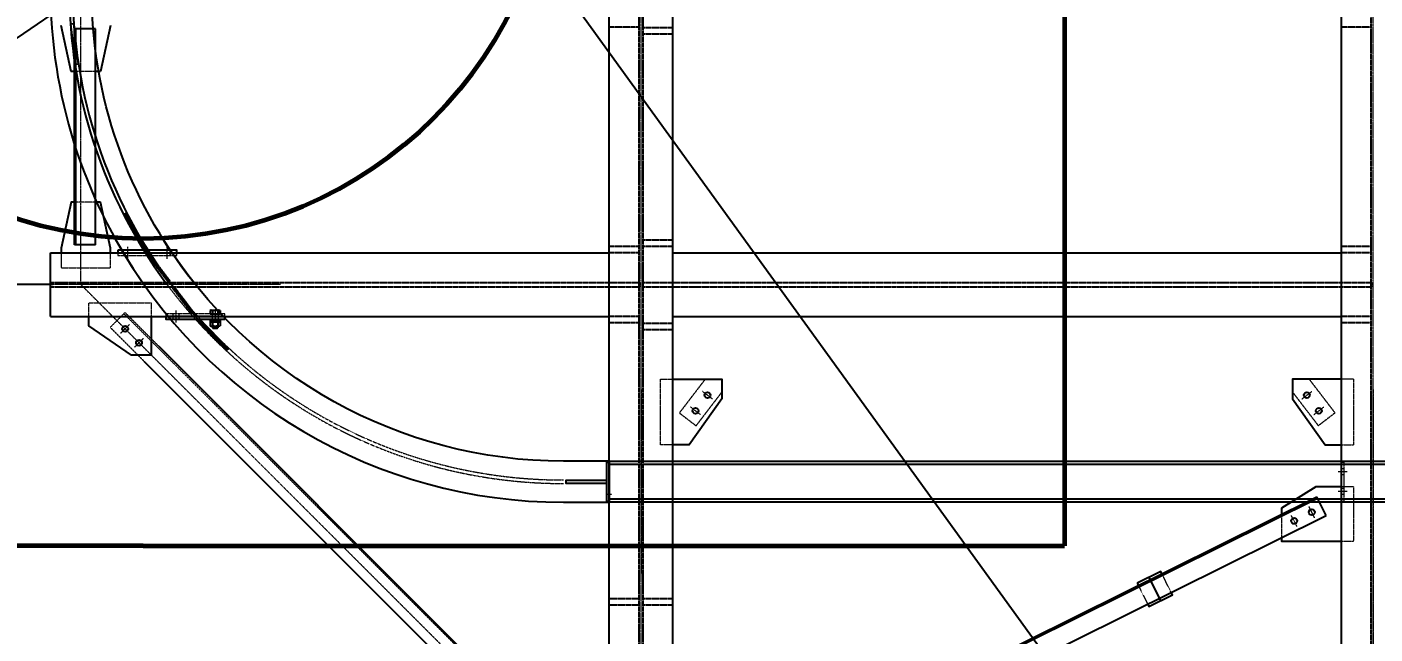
# Model space of a CAD drawing. Header units: millimetres. Extents: x 13669 to 217197, y -88248 to 24578.
# Drawn here: x 61699 to 65805, y 4260 to 6108 of the extents above; entities that cross this region are included whole.
import ezdxf

# ---------------------------------------------------------------- set-up
doc = ezdxf.new("R2010")
doc.units = ezdxf.units.MM
for name, pattern in [('CENTER2', [1.125, 0.75, -0.125, 0.125, -0.125]), ('DASHED2', [0.375, 0.25, -0.125]), ('HIDDEN', [0.375, 0.25, -0.125])]:
    doc.linetypes.add(name, pattern=pattern)
for name, color, linetype in [('CHAPA PISO', 3, 'Continuous'), ('SDDIM', 1, 'Continuous'), ('Tx-DDIM', 1, 'Continuous'), ('Tx_DDIM', 1, 'Continuous'), ('Tx_M_EQUIPOS', 4, 'Continuous'), ('Tx_M_EXISTENTES', 8, 'Continuous'), ('Tx_M_OCULTOS', 2, 'DASHED2')]:
    doc.layers.add(name, color=color, linetype=linetype)
for name, color, linetype, lineweight in [('TITULOS', 6, 'Continuous', 60), ('Tx_EJES', 1, 'CENTER2', 5), ('Tx_M_OCULTAS FINO', 1, 'DASHED2', 5)]:
    doc.layers.add(name, color=color, linetype=linetype, lineweight=lineweight)
doc.styles.add('ROMANS', font='romans.shx', dxfattribs={"width": 0.9})
doc.dimstyles.new('ESC 1-50', dxfattribs={"dimscale": 50, "dimtxt": 2.5, "dimasz": 2.4, "dimexe": 1, "dimexo": 1, "dimgap": 1, "dimtad": 1, "dimdec": 0, "dimtxsty": 'ROMANS', "dimcen": 2.5, "dimclrd": 256, "dimclre": 256, "dimclrt": 3, "dimadec": 0, "dimazin": 2, "dimtfac": 0.5, "dimtdec": 0, "dimtmove": 0, "dimatfit": 3, "dimfxl": 1, "dimtfill": 1, "dimtfillclr": 256, "dimtolj": 2, "dimlwd": -1, "dimarcsym": 0})

# ---------------------------------------------------------------- blocks, each defined once
blk = doc.blocks.new('*D108')
at = {"layer": 'Defpoints', "color": 0, "transparency": 16777216}
for p in [(61809.8, 6223.7), (61071.7, 5323.7), (61753.2, 5323.7)]:
    blk.add_point(p, dxfattribs=at)
at = {"layer": 'Tx_DDIM', "lineweight": -2, "transparency": 16777216}
for p, q in [((61759.8, 6223.7), (61021.7, 6223.7)), ((61703.2, 5323.7), (61021.7, 5323.7))]:
    blk.add_line(p, q, dxfattribs=at)
at = {"layer": 'Tx_DDIM', "transparency": 16777216}
blk.add_line((61071.7, 6103.7), (61071.7, 5443.7), dxfattribs=at)
for points in [[(61051.7, 6103.7), (61091.7, 6103.7), (61071.7, 6223.7)], [(61051.7, 5443.7), (61091.7, 5443.7), (61071.7, 5323.7)]]:
    blk.add_solid(points, dxfattribs=at)
at = {"layer": 'Tx_DDIM', "color": 3, "transparency": 16777216, "insert": (60959.2, 5773.7), "char_height": 125, "attachment_point": 5, "rotation": 90, "style": 'ROMANS', "bg_fill": 3, "box_fill_scale": 1.1, "bg_fill_color": 256, "bg_fill_true_color": 13158600, "bg_fill_transparency": 0}
blk.add_mtext('\\A2;900', dxfattribs=at)
blk = doc.blocks.new('*D109')
at = {"layer": 'Defpoints', "color": 0, "transparency": 16777216}
for p in [(61828.2, 5323.7), (61071.7, 3618.7), (63569.7, 3618.7)]:
    blk.add_point(p, dxfattribs=at)
at = {"layer": 'SDDIM', "lineweight": -2, "transparency": 16777216}
for p, q in [((61778.2, 5323.7), (61021.7, 5323.7)), ((63519.7, 3618.7), (61021.7, 3618.7))]:
    blk.add_line(p, q, dxfattribs=at)
at = {"layer": 'SDDIM', "transparency": 16777216}
blk.add_line((61071.7, 5203.7), (61071.7, 3738.7), dxfattribs=at)
for points in [[(61051.7, 5203.7), (61091.7, 5203.7), (61071.7, 5323.7)], [(61051.7, 3738.7), (61091.7, 3738.7), (61071.7, 3618.7)]]:
    blk.add_solid(points, dxfattribs=at)
at = {"layer": 'SDDIM', "color": 3, "transparency": 16777216, "insert": (60959.2, 4471.2), "char_height": 125, "attachment_point": 5, "rotation": 90, "style": 'ROMANS', "bg_fill": 3, "box_fill_scale": 1.1, "bg_fill_color": 256, "bg_fill_true_color": 13158600, "bg_fill_transparency": 0}
blk.add_mtext('\\A2;1705', dxfattribs=at)
blk = doc.blocks.new('*D93')
at = {"layer": 'Defpoints', "color": 0, "transparency": 16777216}
for p in [(62130.1, 7633.7), (60636.8, 3618.7), (63134.8, 3618.7)]:
    blk.add_point(p, dxfattribs=at)
at = {"layer": 'SDDIM', "lineweight": -2, "transparency": 16777216}
for p, q in [((62080.1, 7633.7), (60586.8, 7633.7)), ((63084.8, 3618.7), (60586.8, 3618.7))]:
    blk.add_line(p, q, dxfattribs=at)
at = {"layer": 'SDDIM', "transparency": 16777216}
blk.add_line((60636.8, 7513.7), (60636.8, 3738.7), dxfattribs=at)
for points in [[(60616.8, 7513.7), (60656.8, 7513.7), (60636.8, 7633.7)], [(60616.8, 3738.7), (60656.8, 3738.7), (60636.8, 3618.7)]]:
    blk.add_solid(points, dxfattribs=at)
at = {"layer": 'SDDIM', "color": 3, "transparency": 16777216, "insert": (60524.3, 5626.2), "char_height": 125, "attachment_point": 5, "rotation": 90, "style": 'ROMANS', "bg_fill": 3, "box_fill_scale": 1.1, "bg_fill_color": 256, "bg_fill_true_color": 13158600, "bg_fill_transparency": 0}
blk.add_mtext('\\A2;4015', dxfattribs=at)
blk = doc.blocks.new('BRW58V')
for p, q in [((-15.6, 10), (-15.6, 0)), ((-15.6, 0), (15.6, 0)), ((-11.7, 11), (11.7, 11)), ((-7.8, 10), (-7.8, 0)), ((7.8, 10), (7.8, 0)), ((15.6, 10), (15.6, 0)), ((-15.6, -25), (-15.6, -36)), ((-15, -20), (15, -20)), ((-15, -20), (-15, -24)), ((-15, -24), (-11.7, -24)), ((-11.7, -24), (11.7, -24)), ((-11.7, -37), (11.7, -37)), ((-7.9, -37), (-7.9, -42.5)), ((-7.8, -25), (-7.8, -36)), ((7.8, -25), (7.8, -36)), ((7.9, -37), (7.9, -42.5)), ((11.7, -24), (15, -24)), ((15, -20), (15, -24)), ((15.6, -25), (15.6, -36)), ((-7.9, -42.5), (7.9, -42.5)), ((-7.9, -42.5), (-6.9, -43.5)), ((-6.9, -43.5), (6.9, -43.5)), ((6.9, -43.5), (7.9, -42.5))]:
    blk.add_line(p, q)
at = {"linetype": 'HIDDEN'}
for p, q in [((-6.5, -37), (-6.5, -42.5)), ((6.5, -37), (6.5, -42.5))]:
    blk.add_line(p, q, dxfattribs=at)
for centre, radius, start, end in [((-11.7, 2.9), 8.09, 61.2168, 118.7832), ((0, -19.9), 30.9, 75.3778, 104.6222), ((11.7, 2.9), 8.09, 61.2168, 118.7832), ((-11.7, -32.1), 8.09, 61.2168, 118.7832), ((-11.7, -28.9), 8.09, 241.2168, 298.7832), ((0, -54.9), 30.9, 75.3778, 104.6222), ((0, -6.1), 30.9, 255.3778, 284.6222), ((11.7, -32.1), 8.09, 61.2168, 118.7832), ((11.7, -28.9), 8.09, 241.2168, 298.7832)]:
    blk.add_arc(centre, radius, start, end)
blk = doc.blocks.new('A$C30D82DAE')
at = {"layer": 'Tx_M_EQUIPOS'}
for points in [[(-104.9, 60), (-97, 60), (-97, -60), (-104.9, -60)], [(-104.9, 4), (-229.9, 4), (-229.9, -4), (-104.9, -4)]]:
    blk.add_lwpolyline(points, close=True, dxfattribs=at)
at = {"layer": 'Tx_M_OCULTAS FINO'}
blk.add_line((-89.1, -39), (-104.9, -39), dxfattribs=at)

msp = doc.modelspace()

# ---------------------------------------------------------------- linework, layer by layer
at = {"layer": 'TITULOS'}
msp.add_line((64859.7256931, 8898.7061041), (64859.7256931, 4528.7061041), dxfattribs=at)
at = {"layer": 'Tx-DDIM'}
msp.add_line((65116.4965743, 4433.0491387), (65152.169388, 4361.4429214), dxfattribs=at)
at = {"layer": 'Tx_EJES'}
for p, q in [((63569.725693, 3237.3022091), (63569.725693, 8051.5652295)), ((65799.725693, 3237.3022091), (65799.725693, 8051.5652295)), ((63786.7639634, 4975.6897925), (63756.6019176, 4998.8036626)), ((65582.6874228, 4975.6897925), (65612.8494686, 4998.8036626)), ((65799.7256932, 5004.9561041), (65799.7256932, 3355.9561042)), ((63750.268379, 4928.0655096), (63720.1063332, 4951.1793798)), ((65619.1830073, 4928.0655096), (65649.3450531, 4951.1793798)), ((65720.625693, 4753.706104), (65692.725693, 4753.706104)), ((65720.625693, 4693.706104), (65692.725693, 4693.706104)), ((65620.9260332, 4613.9033871), (65604.0541755, 4647.9524754)), ((65567.1643147, 4587.2636118), (65550.2924571, 4621.3127001))]:
    msp.add_line(p, q, dxfattribs=at)
at = {"layer": 'Tx_M_EQUIPOS'}
for p, q in [((63666.7256929, 3875.6061042), (63666.7256929, 7536.7061041)), ((65702.725693, 3529.2061042), (65702.725693, 7353.8061041)), ((63666.7256929, 5420.7061041), (65702.725693, 5420.7061041)), ((63666.7256929, 5226.7061041), (63666.7256929, 5420.7061041)), ((65702.725693, 5226.7061041), (65702.725693, 5420.7061041)), ((65702.725693, 5226.7061041), (65702.725693, 5420.7061041)), ((63666.7256929, 5226.7061041), (65702.725693, 5226.7061041)), ((63724.6716205, 3734.5454945), (65628.3112379, 4677.8288026)), ((63726.8028025, 3730.2445571), (65630.4424199, 4673.5278651)), ((65656.7269982, 4620.4829696), (65628.3112379, 4677.8288026)), ((63753.0873808, 3677.1996615), (65656.7269982, 4620.4829696))]:
    msp.add_line(p, q, dxfattribs=at)
for points in [[(63666.7256932, 5036.3166501), (63815.9904348, 5036.3166501), (63815.9904348, 4976.3166501), (63715.9904348, 4836.3166501), (63666.7256932, 4836.3166501)], [(65702.725693, 5036.3166501), (65553.4609514, 5036.3166501), (65553.4609514, 4976.3166501), (65653.4609514, 4836.3166501), (65702.725693, 4836.3166501)], [(65702.725693, 4708.3061041), (65624.4758869, 4708.3061041), (65520.2939391, 4642.7316664), (65520.2939391, 4624.3045357)], [(65520.2939391, 4552.8782475), (65520.2939391, 4542.8956325), (65702.725693, 4542.8956325)], [(65155.8669644, 4443.7249238), (65152.299683, 4450.8855456), (65080.6934657, 4415.2127319)], [(65080.6934657, 4415.2127319), (65084.260747, 4408.0521102)], [(65112.7989328, 4350.7672671), (65116.3662793, 4343.6065145), (65187.9724967, 4379.2793282), (65184.4051502, 4386.4400808)]]:
    msp.add_lwpolyline(points, dxfattribs=at)
for centre in [(63771.6829405, 4987.2467276), (65597.7684457, 4987.2467276), (63735.1873561, 4939.6224447), (65634.2640302, 4939.6224447), (65558.7283859, 4604.288156), (65612.4901044, 4630.9279312)]:
    msp.add_circle(centre, 9, dxfattribs=at)
at = {"layer": 'Tx_M_OCULTAS FINO'}
for p, q in [((63765.1911998, 5036.3166501), (63686.1174335, 4933.130704)), ((65604.2601865, 5036.3166501), (65683.3339528, 4933.130704)), ((63815.9904348, 4997.3880267), (63736.9166685, 4894.2020806)), ((65553.4609514, 4997.3880267), (65632.5347177, 4894.2020806)), ((63686.1174335, 4933.130704), (63736.9166685, 4894.2020806)), ((65683.3339528, 4933.130704), (65632.5347177, 4894.2020806)), ((65964.6714627, 4786.2061041), (65702.725693, 4786.2061041)), ((65710.625693, 4762.706104), (65702.725693, 4762.706104)), ((65710.625693, 4744.706104), (65702.725693, 4744.706104)), ((65710.625693, 4702.706104), (65702.725693, 4702.706104)), ((65710.625693, 4684.706104), (65702.725693, 4684.706104)), ((65896.725693, 4661.2061041), (65549.6453598, 4661.2061041))]:
    msp.add_line(p, q, dxfattribs=at)
for points in [[(63666.7256932, 4836.3166501), (63629.1574472, 4836.3166501), (63629.1574472, 5036.3166501), (63666.7256932, 5036.3166501)], [(65702.725693, 4836.3166501), (65740.2939391, 4836.3166501), (65740.2939391, 5036.3166501), (65702.725693, 5036.3166501)], [(65702.725693, 4542.8956325), (65740.2939391, 4542.8956325), (65740.2939391, 4708.3061041), (65702.725693, 4708.3061041)], [(65520.2939391, 4624.3045357), (65520.2939391, 4552.8782475), (65520.2939391, 4552.8782475)], [(65184.4051502, 4386.4400808), (65155.8669644, 4443.7249238)], [(65084.260747, 4408.0521102), (65112.7989328, 4350.7672671)]]:
    msp.add_lwpolyline(points, dxfattribs=at)
msp.add_lwpolyline([(65702.725693, 4783.706104), (65710.625693, 4783.706104), (65710.625693, 4663.706104), (65702.725693, 4663.706104)], close=True, dxfattribs=at)
at = {"layer": 'Tx_M_OCULTOS'}
for p, q in [((65793.425693, 3529.2061042), (65793.425693, 7353.8061041)), ((63563.4256928, 6107.656104), (63472.7256928, 6107.656104)), ((63576.0256928, 6106.706104), (63666.7256928, 6106.706104)), ((63576.0256928, 6087.656104), (63666.7256928, 6087.656104)), ((65793.425693, 6107.6561041), (65702.725693, 6107.6561041)), ((63563.4256928, 5439.756104), (63472.7256928, 5439.756104)), ((63563.4256928, 5420.706104), (63472.7256928, 5420.706104)), ((63576.0256928, 5459.756104), (63666.7256928, 5459.756104)), ((63576.0256928, 5440.706104), (63666.7256928, 5440.706104)), ((65793.425693, 5439.7561041), (65702.725693, 5439.7561041)), ((65793.425693, 5420.7061041), (65702.725693, 5420.7061041)), ((63666.7256929, 5330.0061041), (65702.725693, 5330.0061041)), ((63666.7256929, 5317.4061041), (65702.725693, 5317.4061041)), ((65702.725693, 5330.0061041), (65793.425693, 5330.0061041)), ((65702.725693, 5317.4061041), (65793.425693, 5317.4061041)), ((65793.425693, 5330.0061041), (65793.425693, 5317.4061041)), ((65793.425693, 5317.4061041), (65793.425693, 5330.0061041)), ((65793.4256929, 5226.7061041), (65702.7256929, 5226.7061041)), ((65793.425693, 5207.6561041), (65702.725693, 5207.6561041))]:
    msp.add_line(p, q, dxfattribs=at)

# ---------------------------------------------------------------- dimensions: what is measured, and where the dimension line sits
at = {"layer": 'Tx_DDIM'}
dim = msp.add_linear_dim(base=(61071.7459005, 5323.7061041), p1=(61809.8238129, 6223.7061041), p2=(61753.2256929, 5323.7061041), angle=90, dimstyle='ESC 1-50', dxfattribs=at)
dim.commit()
dim.dimension.update_dxf_attribs({"geometry": '*D108', "text_midpoint": (60959.2459005, 5773.7061041)})

# ---------------------------------------------------------------- next in the draw order: dimensions: what is measured, and where the dimension line sits
at = {"layer": 'SDDIM'}
dim = msp.add_linear_dim(base=(61071.7459005, 3618.7061042), p1=(61828.2256929, 5323.7061041), p2=(63569.725693, 3618.7061042), angle=90, dimstyle='ESC 1-50', dxfattribs=at)
dim.commit()
dim.dimension.update_dxf_attribs({"geometry": '*D109', "text_midpoint": (60959.2459005, 4471.2061042)})

# ---------------------------------------------------------------- next in the draw order: linework, layer by layer
msp.add_line((63332.7256932, 6223.7061041), (66593.998474, 1719.0598894))
at = {"layer": 'CHAPA PISO'}
for p, q in [((63472.7256929, 4723.7061041), (63472.7256929, 4776.7061041)), ((63472.7256929, 4670.7061041), (63472.7256929, 4776.7061041)), ((63472.7256929, 4776.7061037), (65896.7256923, 4776.7061041)), ((63472.7256929, 4723.7061037), (63472.7256929, 4776.7061037)), ((65896.7256923, 4670.7061041), (63472.7256929, 4670.7061041))]:
    msp.add_line(p, q, dxfattribs=at)
at = {"layer": 'Tx_EJES'}
msp.add_line((63569.7256929, 5004.9561041), (63569.7256929, 4442.4561041), dxfattribs=at)
at = {"layer": 'Tx_M_EQUIPOS'}
for p, q in [((63472.7256929, 3875.6061042), (63472.7256929, 7536.7061041)), ((63472.7256929, 5226.7061041), (63472.7256929, 5420.7061041)), ((63472.7256929, 4786.2061041), (65964.6714627, 4786.2061041)), ((65896.725693, 4661.2061041), (63472.7256929, 4661.2061041))]:
    msp.add_line(p, q, dxfattribs=at)
at = {"layer": 'Tx_M_OCULTAS FINO'}
for p, q in [((63666.7256929, 4786.2061041), (63472.7256929, 4786.2061041)), ((63666.7256929, 4661.2061041), (63472.7256929, 4661.2061041))]:
    msp.add_line(p, q, dxfattribs=at)
at = {"layer": 'Tx_M_OCULTOS'}
for p, q in [((63563.4256929, 3875.6061042), (63563.4256929, 7536.7061041)), ((63576.0256929, 3875.6061042), (63576.0256929, 7536.7061041)), ((63472.7256929, 5330.0061041), (63563.4256929, 5330.0061041)), ((63472.7256929, 5317.4061041), (63563.4256929, 5317.4061041)), ((63563.4256929, 5330.0061041), (63563.4256929, 5317.4061041)), ((63576.0256929, 5330.0061041), (63666.7256929, 5330.0061041)), ((63576.0256929, 5317.4061041), (63576.0256929, 5330.0061041)), ((63576.0256929, 5317.4061041), (63666.7256929, 5317.4061041)), ((63563.4256928, 5226.706104), (63472.7256928, 5226.706104)), ((63563.4256928, 5207.656104), (63472.7256928, 5207.656104)), ((63576.0256928, 5206.706104), (63666.7256928, 5206.706104)), ((63576.0256928, 5187.656104), (63666.7256928, 5187.656104)), ((63472.7256929, 4368.3185262), (63563.4256929, 4368.3185262)), ((63576.0256929, 4368.3185262), (63666.7256929, 4368.3185262)), ((63472.7256929, 4349.2685262), (63563.4256929, 4349.2685262)), ((63576.0256929, 4349.2685262), (63666.7256929, 4349.2685262))]:
    msp.add_line(p, q, dxfattribs=at)

# ---------------------------------------------------------------- next in the draw order: block references
msp.add_blockref('A$C30D82DAE', (63569.7256929, 4723.7061037))

# ---------------------------------------------------------------- next in the draw order: dimensions: what is measured, and where the dimension line sits
at = {"layer": 'SDDIM'}
dim = msp.add_linear_dim(base=(60636.8008299, 3618.7061042), p1=(62130.1107968, 7633.7061041), p2=(63134.7806224, 3618.7061042), angle=90, dimstyle='ESC 1-50', dxfattribs=at)
dim.commit()
dim.dimension.update_dxf_attribs({"geometry": '*D93', "text_midpoint": (60524.3008299, 5626.2061042)})

# ---------------------------------------------------------------- next in the draw order: linework, layer by layer
msp.add_line((61895.2394985, 6230.0061041), (59049.8866884, 4288.9784107))
at = {"layer": 'TITULOS'}
for q in [(60433.7300177, 4528.7061041), (64859.7256931, 4528.7061041)]:
    msp.add_line((62052.7256928, 4528.7061041), q, dxfattribs=at)
msp.add_circle((62052.7256928, 6713.7061041), 1250, dxfattribs=at)
at = {"layer": 'Tx-DDIM'}
for p, q in [((62059.6747764, 5430.580664), (61997.9697787, 5539.2889584)), ((62217.9712439, 5218.8061041), (62059.8087744, 5428.6061041)), ((62221.8445057, 5216.0039858), (62309.410702, 5126.8010639))]:
    msp.add_line(p, q, dxfattribs=at)
at = {"layer": 'Tx_EJES'}
for p, q in [((61863.2256929, 5323.7061041), (61863.2256929, 7123.7061041)), ((62005.7643678, 5402.8061041), (62005.7643678, 5438.6061041)), ((62125.7643678, 5402.8061041), (62125.7643678, 5438.6061041)), ((62471.3619186, 5323.7061041), (61770.2256929, 5323.7061041)), ((61863.2256929, 5323.7061041), (63569.725693, 3618.7061042)), ((62152.0156504, 5244.6061041), (62152.0156504, 5208.8061041)), ((62272.0156504, 5244.6061041), (62272.0156504, 5208.8061041)), ((61984.323144, 5175.8568458), (62011.1813846, 5202.7387153)), ((62026.7682012, 5133.4490974), (62053.6264418, 5160.330967))]:
    msp.add_line(p, q, dxfattribs=at)
at = {"layer": 'Tx_M_EQUIPOS'}
for p, q in [((61843.2256929, 5444.6677157), (61843.2256929, 6102.7444926)), ((61907.2256929, 6102.7444926), (61843.2256929, 6102.7444926)), ((61848.0256929, 5444.6677157), (61848.0256929, 6102.7444926)), ((61907.2256929, 5444.6677157), (61907.2256929, 6102.7444926)), ((61770.2256929, 5420.7061041), (63472.7256929, 5420.7061041)), ((61770.2256929, 5226.7061041), (61770.2256929, 5420.7061041)), ((61907.2256929, 5444.6677157), (61843.2256929, 5444.6677157)), ((61770.2256929, 5226.7061041), (63472.7256929, 5226.7061041)), ((62100.3060557, 5136.3098586), (63332.0682149, 3905.6304088)), ((62055.0711241, 5091.035131), (63286.3538034, 3860.8347396))]:
    msp.add_line(p, q, dxfattribs=at)
for points in [[(61840.4232457, 6118.8061048), (61854.3482498, 5994.5841492), (61846.3980446, 5993.6929489), (61832.4730405, 6117.9149045)], [(61975.7643678, 5428.6061041), (61975.7643678, 5420.7061041), (62155.7643678, 5420.7061041), (62155.7643678, 5428.6061041)], [(62302.0156504, 5218.8061041), (62302.0156504, 5226.7061041), (62122.0156504, 5226.7061041), (62122.0156504, 5218.8061041)]]:
    msp.add_lwpolyline(points, close=True, dxfattribs=at)
for points in [[(61843.2256929, 5972.7444926), (61833.2256929, 5972.7444926), (61803.2256929, 6112.7444926)], [(61953.2256929, 6112.7444926), (61923.2256929, 5972.7444926)], [(61923.2256929, 5972.7444926), (61907.2256929, 5972.7444926)], [(61843.2256929, 5574.6677157), (61833.2256929, 5574.6677157), (61803.2256929, 5434.6677157)], [(61923.2256929, 5574.6677157), (61907.2256929, 5574.6677157)], [(61953.2256929, 5434.6677157), (61923.2256929, 5574.6677157)], [(61803.2256929, 5434.6677157), (61803.2256929, 5420.7061041)], [(61953.2256929, 5420.7061041), (61953.2256929, 5434.6677157)]]:
    msp.add_lwpolyline(points, dxfattribs=at)
at = {"layer": 'Tx_M_EQUIPOS', "color": 5}
for points in [[(62056.196111, 5428.6061041), (61994.4911132, 5537.3143984), (62001.4484441, 5541.2635183), (62063.1534418, 5432.555224)], [(62224.6989992, 5218.8061041), (62312.2651955, 5129.6031822), (62306.5562085, 5123.9989457), (62218.9900122, 5213.2018676)]]:
    msp.add_lwpolyline(points, close=True, dxfattribs=at)
at = {"layer": 'Tx_M_EQUIPOS'}
for points in [[(61967.5127977, 5463.7061041, 0.2721427251), (63332.7256932, 4661.2061041), (63472.7256929, 4661.2061041)], [(63472.7256929, 4786.2061041), (63332.7256932, 4786.2061041, -0.2590022869), (62112.5592087, 5463.7061041)]]:
    msp.add_lwpolyline(points, format="xyb", dxfattribs=at)
at = {"layer": 'Tx_M_EQUIPOS', "elevation": 0}
msp.add_lwpolyline([(62077.5224984, 5226.7061041), (62077.5224984, 5108.7052459), (62017.5224984, 5108.7052459), (61887.5224984, 5198.7052459), (61887.5224984, 5226.7061041)], dxfattribs=at)
at = {"layer": 'Tx_M_EQUIPOS'}
for centre in [(61997.7522643, 5189.2977805), (62040.1973215, 5146.8900322)]:
    msp.add_circle(centre, 9, dxfattribs=at)
at = {"layer": 'Tx_M_EXISTENTES'}
for points in [[(61992.3536367, 7026.7061041, 0.1357620361), (61770.2256932, 6223.7061041, 0.1534125901), (62051.0445472, 5330.0061041, 0.0548937564)], [(62059.3757178, 7026.7061041, 0.1415926373), (61827.3256932, 6223.7061041, 0.160251766), (62121.3093857, 5330.0061041, 0.0570164597)], [(62072.1622636, 7026.7061041, 0.1427565611), (61838.1256932, 6223.7061041, 0.1616217045), (62134.7567996, 5330.0061041, 0.0574367404)], [(62206.8009355, 5330.0061041, -0.1693200221), (61895.2256932, 6223.7061041, -0.1492709435), (62140.4181616, 7026.7061041)]]:
    msp.add_lwpolyline(points, format="xyb", dxfattribs=at)
at = {"layer": 'Tx_M_OCULTAS FINO'}
for p, q in [((61976.7643678, 5412.8061041), (61976.7643678, 5428.6061041)), ((62134.7643678, 5412.8061041), (62134.7643678, 5428.6061041)), ((62136.7643678, 5412.8061041), (62136.7643678, 5428.6061041)), ((62154.7643678, 5412.8061041), (62154.7643678, 5428.6061041)), ((61952.4955692, 5193.5205228), (61997.7305008, 5238.7952504)), ((61994.3378809, 5235.3996459), (63420.0968149, 3810.8939429)), ((61997.7305008, 5238.7952504), (62100.3060557, 5136.3098586)), ((62143.0156504, 5234.6061041), (62143.0156504, 5218.8061041)), ((62161.0156504, 5234.6061041), (62161.0156504, 5218.8061041)), ((62263.0156504, 5234.6061041), (62263.0156504, 5218.8061041)), ((62281.0156504, 5234.6061041), (62281.0156504, 5218.8061041)), ((61952.4955692, 5193.5205228), (62055.0711241, 5091.035131))]:
    msp.add_line(p, q, dxfattribs=at)
for points in [[(61907.2256929, 5972.7444926), (61843.2256929, 5972.7444926)], [(61907.2256929, 5574.6677157), (61843.2256929, 5574.6677157)], [(61803.2256929, 5420.7061041), (61803.2256929, 5374.6677157), (61953.2256929, 5374.6677157), (61953.2256929, 5420.7061041)]]:
    msp.add_lwpolyline(points, dxfattribs=at)
for points in [[(62033.2530463, 5463.7061041, 0.2664469642), (63332.7256929, 4718.3061041)], [(62045.7800223, 5463.7061041, 0.2653143316), (63332.7256929, 4729.1061041)]]:
    msp.add_lwpolyline(points, format="xyb", dxfattribs=at)
for points in [[(61975.7643678, 5420.7061041), (61975.7643678, 5412.8061041), (62155.7643678, 5412.8061041), (62155.7643678, 5420.7061041)], [(62070.3411649, 5407.9902862), (62129.1313023, 5330.0061041), (62135.5194082, 5334.8219221), (62076.7292708, 5412.8061041)], [(62207.4189459, 5239.4366759), (62148.3567723, 5317.4061041), (62141.9798156, 5312.5755323), (62201.0419893, 5234.6061041)], [(62302.0156504, 5226.7061041), (62302.0156504, 5234.6061041), (62122.0156504, 5234.6061041), (62122.0156504, 5226.7061041)]]:
    msp.add_lwpolyline(points, close=True, dxfattribs=at)
at = {"layer": 'Tx_M_OCULTAS FINO', "elevation": 0}
msp.add_lwpolyline([(61887.5224984, 5226.7061041), (61887.5224984, 5268.7052459), (62077.5224984, 5268.7052459), (62077.5224984, 5226.7061041)], dxfattribs=at)
at = {"layer": 'Tx_M_OCULTOS'}
for p, q in [((61770.2256929, 5330.0061041), (63472.7256929, 5330.0061041)), ((61770.2256929, 5317.4061041), (63472.7256929, 5317.4061041))]:
    msp.add_line(p, q, dxfattribs=at)

# ---------------------------------------------------------------- next in the draw order: block references
at = {"layer": 'Tx-DDIM'}
msp.add_blockref('BRW58V', (62272.0156504, 5234.6061041), dxfattribs=at)

doc.saveas('drawing.dxf')
